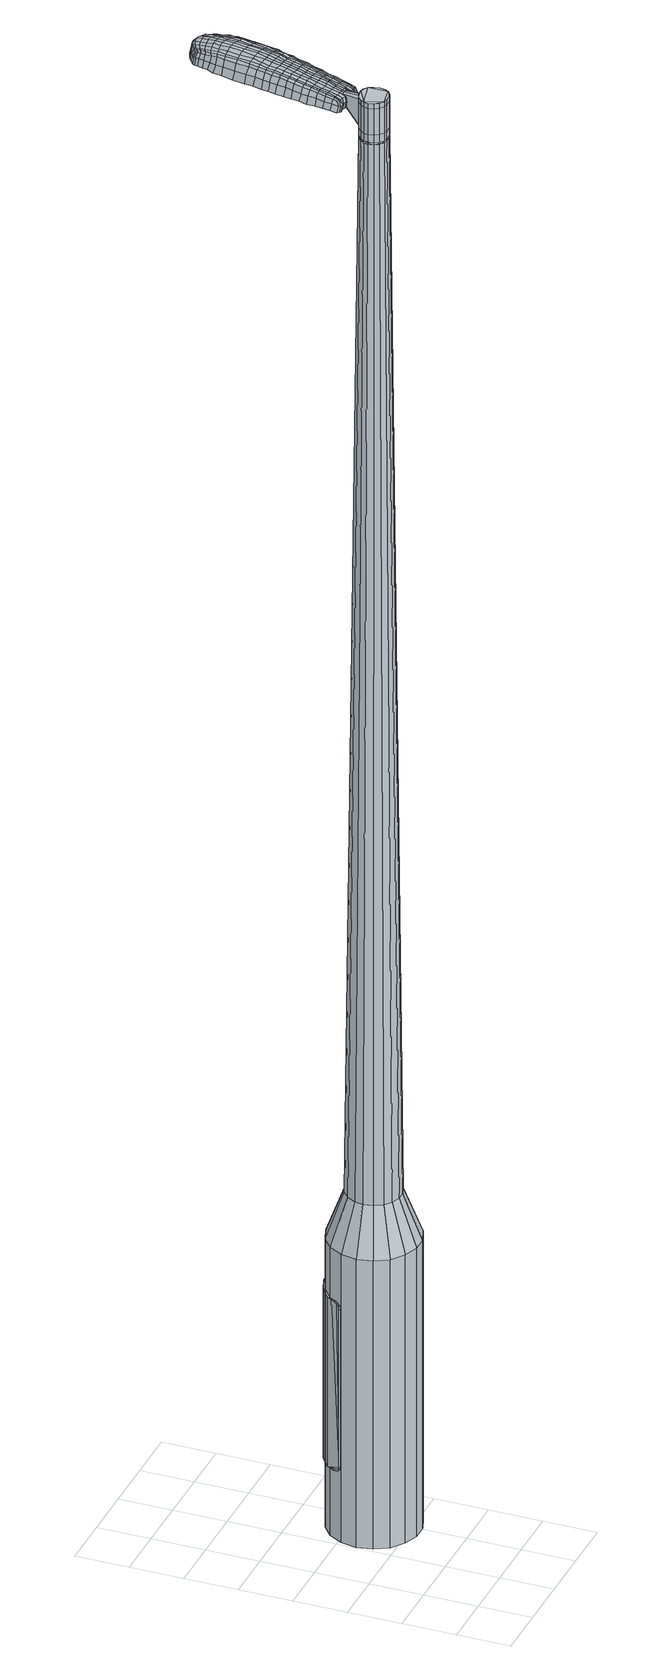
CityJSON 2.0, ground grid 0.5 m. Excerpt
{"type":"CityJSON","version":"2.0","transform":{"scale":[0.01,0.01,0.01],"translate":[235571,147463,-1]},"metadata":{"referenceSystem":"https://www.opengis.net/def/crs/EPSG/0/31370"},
"CityObjects":{
"object1":{"type":"GenericCityObject","attributes":{"cluster":392,"mean_distance_to_centroid":0.16,"new_centroid_x":235571.96,"new_centroid_y":147464.31,"mean_distance_to_camera":12.58,"H1":9.59,"H2":9.28,"Z_final":112.51,"cluster2":-1,"proj_x":235577.73,"proj_y":147465.27,"id_line":65013,"bearing_l":350.56,"distance":5.85,"orientation":"left","G_obj":80.56},"geometry":[{"type":"MultiSurface","lod":"2","boundaries":[[[0,1,2,3]],[[1,4,5,2]],[[4,6,7,5]],[[6,8,9,7]],[[8,10,11,9]],[[10,12,13,11]],[[12,14,15,13]],[[14,16,17,15]],[[16,18,19,17]],[[18,20,21,19]],[[20,22,23,21]],[[22,24,25,23]],[[24,26,27,25]],[[26,28,29,27]],[[28,30,31,29]],[[30,32,33,31]],[[32,34,35,33]],[[34,0,3,35]],[[36,37,38,39]],[[38,40,41,42]],[[41,43,42]],[[42,44,45,46]],[[45,47,46]],[[46,48,49,50]],[[49,51,50]],[[42,46,50,38]],[[50,52,39,38]],[[53,36,39]],[[2,5,7,35]],[[7,9,11,15]],[[11,13,15]],[[15,17,19,23]],[[19,21,23]],[[23,25,27,31]],[[27,29,31]],[[15,23,31,7]],[[31,33,35,7]],[[3,2,35]],[[1,0,54,55]],[[0,34,56,54]],[[34,32,57,56]],[[32,30,58,57]],[[30,28,59,58]],[[28,26,60,59]],[[26,24,61,60]],[[24,22,62,61]],[[22,20,63,62]],[[20,18,64,63]],[[18,16,65,64]],[[16,14,66,65]],[[14,12,67,66]],[[12,10,68,67]],[[10,8,69,68]],[[8,6,70,69]],[[6,4,71,70]],[[4,1,55,71]],[[55,54,72,73]],[[54,56,74,72]],[[56,57,75,74]],[[57,58,76,75]],[[58,59,77,76]],[[59,60,78,77]],[[60,61,79,78]],[[61,62,80,79]],[[62,63,81,80]],[[63,64,82,81]],[[64,65,83,82]],[[65,66,84,83]],[[66,67,85,84]],[[67,68,86,85]],[[68,69,87,86]],[[69,70,88,87]],[[70,71,89,88]],[[71,55,73,89]],[[72,90,91,92]],[[74,93,90,72]],[[75,94,93,74]],[[95,96,94,75]],[[77,97,96,95]],[[98,99,97,77]],[[79,100,99,98]],[[101,102,100,79]],[[103,104,102,101]],[[82,105,104,103]],[[83,106,105,82]],[[107,108,106,83]],[[109,110,108,107]],[[111,112,110,109]],[[113,114,112,111]],[[115,116,114,113]],[[117,118,116,115]],[[92,91,118,117]],[[119,120,121,122]],[[123,119,122,124]],[[125,123,124,126]],[[127,125,126,128]],[[129,127,128,130]],[[131,129,130,132]],[[133,131,132,134]],[[135,133,134,136]],[[137,135,136,138]],[[139,137,138,140]],[[141,139,140,142]],[[143,141,142,144]],[[145,143,144,146]],[[147,145,146,148]],[[149,147,148,150]],[[151,149,150,152]],[[73,72,92]],[[76,95,75]],[[76,77,95]],[[78,98,77]],[[78,79,98]],[[80,101,79]],[[80,81,103,101]],[[81,82,103]],[[84,107,83]],[[84,85,109,107]],[[85,86,111,109]],[[86,87,113,111]],[[87,88,115,113]],[[88,89,117,115]],[[89,73,92,117]],[[153,91,90]],[[153,154,118,91]],[[154,155,116,118]],[[155,156,114,116]],[[156,157,112,114]],[[157,158,110,112]],[[158,159,108,110]],[[159,106,108]],[[160,104,105]],[[160,161,102,104]],[[161,100,102]],[[162,99,100]],[[162,97,99]],[[163,96,97]],[[163,94,96]],[[39,52,151,164]],[[153,90,165,152]],[[53,39,164,120]],[[90,93,121,165]],[[36,53,120,119]],[[93,94,122,121]],[[37,36,119,123]],[[94,163,124,122]],[[38,37,123,125]],[[163,97,126,124]],[[40,38,125,127]],[[97,162,128,126]],[[41,40,127,129]],[[162,100,130,128]],[[43,41,129,131]],[[100,161,132,130]],[[42,43,131,133]],[[161,160,134,132]],[[44,42,133,135]],[[160,105,136,134]],[[45,44,135,137]],[[105,106,138,136]],[[47,45,137,139]],[[106,159,140,138]],[[46,47,139,141]],[[159,158,142,140]],[[48,46,141,143]],[[158,157,144,142]],[[49,48,143,145]],[[157,156,146,144]],[[51,49,145,147]],[[156,155,148,146]],[[50,51,147,149]],[[155,154,150,148]],[[52,50,149,151]],[[154,153,152,150]],[[151,152,166,167]],[[152,165,168,166]],[[165,121,169,168]],[[121,120,170,169]],[[120,164,171,170]],[[164,151,167,171]],[[172,173,174,175]],[[176,172,175,177]],[[172,176,178,179]],[[173,172,179,180]],[[181,182,183,184]],[[185,181,184,186]],[[181,185,187,188]],[[182,181,188,189]],[[190,191,192,193]],[[194,190,193,195]],[[190,194,196,197]],[[191,190,197,198]],[[199,200,201,202]],[[203,199,202,204]],[[199,203,205,206]],[[200,199,206,207]],[[208,209,210,211]],[[212,208,211,213]],[[208,212,214,215]],[[209,208,215,216]],[[217,218,219,220]],[[221,217,220,222]],[[217,221,223,224]],[[218,217,224,225]],[[226,227,228,229]],[[218,226,229,219]],[[226,218,225,230]],[[227,226,230,231]],[[232,233,234,235]],[[227,232,235,228]],[[232,227,231,236]],[[233,232,236,237]],[[238,176,177,239]],[[233,238,239,234]],[[238,233,237,240]],[[176,238,240,178]],[[241,242,243,244]],[[245,241,244,246]],[[241,245,247,248]],[[242,241,248,249]],[[250,251,252,253]],[[242,250,253,243]],[[250,242,249,254]],[[251,250,254,255]],[[256,257,258,259]],[[251,256,259,252]],[[256,251,255,260]],[[257,256,260,261]],[[262,263,264,265]],[[257,262,265,258]],[[262,257,261,266]],[[263,262,266,267]],[[268,173,180,269]],[[263,268,269,264]],[[268,263,267,270]],[[173,268,270,174]],[[271,272,273,274]],[[275,271,274,276]],[[271,275,277,278]],[[272,271,278,279]],[[280,281,282,283]],[[272,280,283,273]],[[280,272,279,284]],[[281,280,284,285]],[[286,287,288,289]],[[281,286,289,282]],[[286,281,285,290]],[[287,286,290,291]],[[292,185,186,293]],[[287,292,293,288]],[[292,287,291,294]],[[185,292,294,187]],[[295,296,297,298]],[[299,295,298,300]],[[295,299,301,302]],[[296,295,302,303]],[[304,305,306,307]],[[296,304,307,297]],[[304,296,303,308]],[[305,304,308,309]],[[310,311,312,313]],[[305,310,313,306]],[[310,305,309,314]],[[311,310,314,315]],[[316,317,318,319]],[[311,316,319,312]],[[316,311,315,320]],[[317,316,320,321]],[[322,182,189,323]],[[317,322,323,318]],[[322,317,321,324]],[[182,322,324,183]],[[325,211,210,326]],[[327,325,326,328]],[[325,327,329,330]],[[211,325,330,213]],[[331,327,328,332]],[[333,331,332,334]],[[331,333,335,336]],[[327,331,336,329]],[[337,333,334,338]],[[339,337,338,340]],[[337,339,341,342]],[[333,337,342,335]],[[343,339,340,344]],[[345,343,344,346]],[[343,345,347,348]],[[339,343,348,341]],[[349,345,346,350]],[[200,349,350,201]],[[349,200,207,351]],[[345,349,351,347]],[[352,353,198,197]],[[354,352,197,196]],[[352,354,355,356]],[[353,352,356,357]],[[358,359,357,356]],[[360,358,356,355]],[[358,360,361,362]],[[359,358,362,363]],[[364,365,363,362]],[[366,364,362,361]],[[364,366,367,368]],[[365,364,368,369]],[[370,371,369,368]],[[372,370,368,367]],[[370,372,205,203]],[[371,370,203,204]],[[373,374,375,376]],[[275,373,376,277]],[[373,275,276,377]],[[374,373,377,378]],[[379,194,195,380]],[[374,379,380,375]],[[379,374,378,381]],[[194,379,381,196]],[[382,383,384,385]],[[221,382,385,223]],[[382,221,222,386]],[[383,382,386,387]],[[388,389,390,391]],[[383,388,391,384]],[[388,383,387,392]],[[389,388,392,393]],[[394,191,198,395]],[[389,394,395,390]],[[394,389,393,396]],[[191,394,396,192]],[[397,398,399,400]],[[179,397,400,180]],[[397,179,178,401]],[[398,397,401,402]],[[403,404,405,406]],[[398,403,406,399]],[[403,398,402,407]],[[404,403,407,408]],[[409,202,201,410]],[[404,409,410,405]],[[409,404,408,411]],[[202,409,411,204]],[[412,413,414,415]],[[184,412,415,186]],[[412,184,183,416]],[[413,412,416,417]],[[418,206,205,419]],[[413,418,419,414]],[[418,413,417,420]],[[206,418,420,207]],[[421,422,423,424]],[[299,421,424,301]],[[421,299,300,425]],[[422,421,425,426]],[[427,212,213,428]],[[422,427,428,423]],[[427,422,426,429]],[[212,427,429,214]],[[430,431,432,433]],[[245,430,433,247]],[[430,245,246,434]],[[431,430,434,435]],[[436,437,438,439]],[[431,436,439,432]],[[436,431,435,440]],[[437,436,440,441]],[[442,209,216,443]],[[437,442,443,438]],[[442,437,441,444]],[[209,442,444,210]],[[445,446,435,434]],[[244,445,434,246]],[[445,244,243,447]],[[446,445,447,448]],[[449,450,441,440]],[[446,449,440,435]],[[449,446,448,451]],[[450,449,451,452]],[[453,326,210,444]],[[450,453,444,441]],[[453,450,452,454]],[[326,453,454,328]],[[455,456,457,458]],[[302,455,458,303]],[[455,302,301,424]],[[456,455,424,423]],[[459,330,329,460]],[[456,459,460,457]],[[459,456,423,428]],[[330,459,428,213]],[[461,462,448,447]],[[253,461,447,243]],[[461,253,252,463]],[[462,461,463,464]],[[465,466,452,451]],[[462,465,451,448]],[[465,462,464,467]],[[466,465,467,468]],[[469,332,328,454]],[[466,469,454,452]],[[469,466,468,470]],[[332,469,470,334]],[[471,472,473,474]],[[308,471,474,309]],[[471,308,303,458]],[[472,471,458,457]],[[475,336,335,476]],[[472,475,476,473]],[[475,472,457,460]],[[336,475,460,329]],[[477,478,464,463]],[[259,477,463,252]],[[477,259,258,479]],[[478,477,479,480]],[[481,482,468,467]],[[478,481,467,464]],[[481,478,480,483]],[[482,481,483,484]],[[485,338,334,470]],[[482,485,470,468]],[[485,482,484,486]],[[338,485,486,340]],[[487,488,489,490]],[[314,487,490,315]],[[487,314,309,474]],[[488,487,474,473]],[[491,342,341,492]],[[488,491,492,489]],[[491,488,473,476]],[[342,491,476,335]],[[493,494,480,479]],[[265,493,479,258]],[[493,265,264,495]],[[494,493,495,496]],[[497,498,484,483]],[[494,497,483,480]],[[497,494,496,499]],[[498,497,499,500]],[[501,344,340,486]],[[498,501,486,484]],[[501,498,500,502]],[[344,501,502,346]],[[503,504,505,506]],[[320,503,506,321]],[[503,320,315,490]],[[504,503,490,489]],[[507,348,347,508]],[[504,507,508,505]],[[507,504,489,492]],[[348,507,492,341]],[[509,510,496,495]],[[269,509,495,264]],[[509,269,180,400]],[[510,509,400,399]],[[511,512,500,499]],[[510,511,499,496]],[[511,510,399,406]],[[512,511,406,405]],[[513,350,346,502]],[[512,513,502,500]],[[513,512,405,410]],[[350,513,410,201]],[[514,515,417,416]],[[324,514,416,183]],[[514,324,321,506]],[[515,514,506,505]],[[516,351,207,420]],[[515,516,420,417]],[[516,515,505,508]],[[351,516,508,347]],[[517,518,378,377]],[[274,517,377,276]],[[517,274,273,519]],[[518,517,519,520]],[[521,354,196,381]],[[518,521,381,378]],[[521,518,520,522]],[[354,521,522,355]],[[523,524,525,526]],[[224,523,526,225]],[[523,224,223,385]],[[524,523,385,384]],[[527,528,529,530]],[[524,527,530,525]],[[527,524,384,391]],[[528,527,391,390]],[[531,353,357,532]],[[528,531,532,529]],[[531,528,390,395]],[[353,531,395,198]],[[533,534,520,519]],[[283,533,519,273]],[[533,283,282,535]],[[534,533,535,536]],[[537,360,355,522]],[[534,537,522,520]],[[537,534,536,538]],[[360,537,538,361]],[[539,540,541,542]],[[230,539,542,231]],[[539,230,225,526]],[[540,539,526,525]],[[543,544,545,546]],[[540,543,546,541]],[[543,540,525,530]],[[544,543,530,529]],[[547,359,363,548]],[[544,547,548,545]],[[547,544,529,532]],[[359,547,532,357]],[[549,550,536,535]],[[289,549,535,282]],[[549,289,288,551]],[[550,549,551,552]],[[553,366,361,538]],[[550,553,538,536]],[[553,550,552,554]],[[366,553,554,367]],[[555,556,557,558]],[[236,555,558,237]],[[555,236,231,542]],[[556,555,542,541]],[[559,560,561,562]],[[556,559,562,557]],[[559,556,541,546]],[[560,559,546,545]],[[563,365,369,564]],[[560,563,564,561]],[[563,560,545,548]],[[365,563,548,363]],[[565,566,552,551]],[[293,565,551,288]],[[565,293,186,415]],[[566,565,415,414]],[[567,372,367,554]],[[566,567,554,552]],[[567,566,414,419]],[[372,567,419,205]],[[568,569,402,401]],[[240,568,401,178]],[[568,240,237,558]],[[569,568,558,557]],[[570,571,408,407]],[[569,570,407,402]],[[570,569,557,562]],[[571,570,562,561]],[[572,371,204,411]],[[571,572,411,408]],[[572,571,561,564]],[[371,572,564,369]],[[573,574,575,576]],[[576,575,577,578]],[[579,577,575,580]],[[580,575,574,581]],[[582,583,584,585]],[[585,584,586,587]],[[588,586,584,589]],[[589,584,583,590]],[[591,592,593,594]],[[594,593,595,596]],[[597,595,593,598]],[[598,593,592,599]],[[600,601,602,603]],[[603,602,604,605]],[[606,604,602,607]],[[607,602,601,608]],[[609,610,611,612]],[[612,611,613,614]],[[615,613,611,616]],[[616,611,610,617]],[[618,619,620,621]],[[621,620,622,623]],[[624,622,620,625]],[[625,620,619,626]],[[627,628,629,630]],[[630,629,619,618]],[[626,619,629,631]],[[631,629,628,632]],[[633,634,635,636]],[[636,635,628,627]],[[632,628,635,637]],[[637,635,634,638]],[[578,577,639,640]],[[640,639,634,633]],[[638,634,639,641]],[[641,639,577,579]],[[642,643,644,645]],[[645,644,646,647]],[[648,646,644,649]],[[649,644,643,650]],[[651,652,653,654]],[[654,653,643,642]],[[650,643,653,655]],[[655,653,652,656]],[[657,658,659,660]],[[660,659,652,651]],[[656,652,659,661]],[[661,659,658,662]],[[663,664,665,666]],[[666,665,658,657]],[[662,658,665,667]],[[667,665,664,668]],[[581,574,669,670]],[[670,669,664,663]],[[668,664,669,671]],[[671,669,574,573]],[[672,673,674,675]],[[675,674,676,677]],[[678,676,674,679]],[[679,674,673,680]],[[681,682,683,684]],[[684,683,673,672]],[[680,673,683,685]],[[685,683,682,686]],[[687,688,689,690]],[[690,689,682,681]],[[686,682,689,691]],[[691,689,688,692]],[[587,586,693,694]],[[694,693,688,687]],[[692,688,693,695]],[[695,693,586,588]],[[696,697,698,699]],[[699,698,700,701]],[[702,700,698,703]],[[703,698,697,704]],[[705,706,707,708]],[[708,707,697,696]],[[704,697,707,709]],[[709,707,706,710]],[[711,712,713,714]],[[714,713,706,705]],[[710,706,713,715]],[[715,713,712,716]],[[717,718,719,720]],[[720,719,712,711]],[[716,712,719,721]],[[721,719,718,722]],[[590,583,723,724]],[[724,723,718,717]],[[722,718,723,725]],[[725,723,583,582]],[[609,612,726,727]],[[727,726,728,729]],[[730,728,726,731]],[[731,726,612,614]],[[729,728,732,733]],[[733,732,734,735]],[[736,734,732,737]],[[737,732,728,730]],[[735,734,738,739]],[[739,738,740,741]],[[742,740,738,743]],[[743,738,734,736]],[[741,740,744,745]],[[745,744,746,747]],[[748,746,744,749]],[[749,744,740,742]],[[747,746,750,751]],[[751,750,601,600]],[[608,601,750,752]],[[752,750,746,748]],[[599,753,754,598]],[[598,754,755,597]],[[756,755,754,757]],[[757,754,753,758]],[[758,759,760,757]],[[757,760,761,756]],[[762,761,760,763]],[[763,760,759,764]],[[764,765,766,763]],[[763,766,767,762]],[[768,767,766,769]],[[769,766,765,770]],[[770,771,772,769]],[[769,772,773,768]],[[606,773,772,604]],[[604,772,771,605]],[[774,775,776,777]],[[777,776,676,678]],[[677,676,776,778]],[[778,776,775,779]],[[596,595,780,781]],[[781,780,775,774]],[[779,775,780,782]],[[782,780,595,597]],[[783,784,785,786]],[[786,785,622,624]],[[623,622,785,787]],[[787,785,784,788]],[[789,790,791,792]],[[792,791,784,783]],[[788,784,791,793]],[[793,791,790,794]],[[599,592,795,796]],[[796,795,790,789]],[[794,790,795,797]],[[797,795,592,591]],[[798,799,800,801]],[[801,800,580,581]],[[579,580,800,802]],[[802,800,799,803]],[[804,805,806,807]],[[807,806,799,798]],[[803,799,806,808]],[[808,806,805,809]],[[600,603,810,811]],[[811,810,805,804]],[[809,805,810,812]],[[812,810,603,605]],[[813,814,815,816]],[[816,815,585,587]],[[582,585,815,817]],[[817,815,814,818]],[[606,607,819,820]],[[820,819,814,813]],[[818,814,819,821]],[[821,819,607,608]],[[822,823,700,824]],[[824,700,702]],[[701,700,823,825]],[[614,613,826,827]],[[827,826,823,822]],[[825,823,826,828]],[[828,826,613,615]],[[829,830,831]],[[831,830,646,648]],[[647,646,830,832]],[[832,830,829,833]],[[834,835,836,837]],[[837,836,829,831]],[[833,829,836,838]],[[838,836,835,839]],[[617,610,840,841]],[[841,840,835,834]],[[839,835,840,842]],[[842,840,610,609]],[[833,843,844,832]],[[832,844,645,647]],[[642,645,844,845]],[[845,844,843,846]],[[839,847,848,838]],[[838,848,843,833]],[[846,843,848,849]],[[849,848,847,850]],[[609,727,851,842]],[[842,851,847,839]],[[850,847,851,852]],[[852,851,727,729]],[[853,854,855,856]],[[856,855,703,704]],[[702,703,855,824]],[[824,855,854,822]],[[730,731,857,858]],[[858,857,854,853]],[[822,854,857,827]],[[827,857,731,614]],[[846,859,860,845]],[[845,860,654,642]],[[651,654,860,861]],[[861,860,859,862]],[[850,863,864,849]],[[849,864,859,846]],[[862,859,864,865]],[[865,864,863,866]],[[729,733,867,852]],[[852,867,863,850]],[[866,863,867,868]],[[868,867,733,735]],[[869,870,871,872]],[[872,871,709,710]],[[704,709,871,856]],[[856,871,870,853]],[[736,737,873,874]],[[874,873,870,869]],[[853,870,873,858]],[[858,873,737,730]],[[862,875,876,861]],[[861,876,660,651]],[[657,660,876,877]],[[877,876,875,878]],[[866,879,880,865]],[[865,880,875,862]],[[878,875,880,881]],[[881,880,879,882]],[[735,739,883,868]],[[868,883,879,866]],[[882,879,883,884]],[[884,883,739,741]],[[885,886,887,888]],[[888,887,715,716]],[[710,715,887,872]],[[872,887,886,869]],[[742,743,889,890]],[[890,889,886,885]],[[869,886,889,874]],[[874,889,743,736]],[[878,891,892,877]],[[877,892,666,657]],[[663,666,892,893]],[[893,892,891,894]],[[882,895,896,881]],[[881,896,891,878]],[[894,891,896,897]],[[897,896,895,898]],[[741,745,899,884]],[[884,899,895,882]],[[898,895,899,900]],[[900,899,745,747]],[[901,902,903,904]],[[904,903,721,722]],[[716,721,903,888]],[[888,903,902,885]],[[748,749,905,906]],[[906,905,902,901]],[[885,902,905,890]],[[890,905,749,742]],[[894,907,908,893]],[[893,908,670,663]],[[581,670,908,801]],[[801,908,907,798]],[[898,909,910,897]],[[897,910,907,894]],[[798,907,910,807]],[[807,910,909,804]],[[747,751,911,900]],[[900,911,909,898]],[[804,909,911,811]],[[811,911,751,600]],[[818,912,913,817]],[[817,913,725,582]],[[722,725,913,904]],[[904,913,912,901]],[[608,752,914,821]],[[821,914,912,818]],[[901,912,914,906]],[[906,914,752,748]],[[779,915,916,778]],[[778,916,675,677]],[[672,675,916,917]],[[917,916,915,918]],[[597,755,919,782]],[[782,919,915,779]],[[918,915,919,920]],[[920,919,755,756]],[[921,922,923,924]],[[924,923,625,626]],[[624,625,923,786]],[[786,923,922,783]],[[925,926,927,928]],[[928,927,922,921]],[[783,922,927,792]],[[792,927,926,789]],[[758,753,929,930]],[[930,929,926,925]],[[789,926,929,796]],[[796,929,753,599]],[[918,931,932,917]],[[917,932,684,672]],[[681,684,932,933]],[[933,932,931,934]],[[756,761,935,920]],[[920,935,931,918]],[[934,931,935,936]],[[936,935,761,762]],[[937,938,939,940]],[[940,939,631,632]],[[626,631,939,924]],[[924,939,938,921]],[[941,942,943,944]],[[944,943,938,937]],[[921,938,943,928]],[[928,943,942,925]],[[764,759,945,946]],[[946,945,942,941]],[[925,942,945,930]],[[930,945,759,758]],[[934,947,948,933]],[[933,948,690,681]],[[687,690,948,949]],[[949,948,947,950]],[[762,767,951,936]],[[936,951,947,934]],[[950,947,951,952]],[[952,951,767,768]],[[953,954,955,956]],[[956,955,637,638]],[[632,637,955,940]],[[940,955,954,937]],[[957,958,959,960]],[[960,959,954,953]],[[937,954,959,944]],[[944,959,958,941]],[[770,765,961,962]],[[962,961,958,957]],[[941,958,961,946]],[[946,961,765,764]],[[950,963,964,949]],[[949,964,694,687]],[[587,694,964,816]],[[816,964,963,813]],[[768,773,965,952]],[[952,965,963,950]],[[813,963,965,820]],[[820,965,773,606]],[[803,966,967,802]],[[802,967,641,579]],[[638,641,967,956]],[[956,967,966,953]],[[809,968,969,808]],[[808,969,966,803]],[[953,966,969,960]],[[960,969,968,957]],[[605,771,970,812]],[[812,970,968,809]],[[957,968,970,962]],[[962,970,771,770]],[[573,576,175,174]],[[576,578,177,175]],[[588,589,188,187]],[[589,590,189,188]],[[591,594,193,192]],[[594,596,195,193]],[[615,616,215,214]],[[616,617,216,215]],[[618,621,220,219]],[[621,623,222,220]],[[627,630,229,228]],[[630,618,219,229]],[[633,636,235,234]],[[636,627,228,235]],[[578,640,239,177]],[[640,633,234,239]],[[648,649,248,247]],[[649,650,249,248]],[[650,655,254,249]],[[655,656,255,254]],[[656,661,260,255]],[[661,662,261,260]],[[662,667,266,261]],[[667,668,267,266]],[[668,671,270,267]],[[671,573,174,270]],[[678,679,278,277]],[[679,680,279,278]],[[680,685,284,279]],[[685,686,285,284]],[[686,691,290,285]],[[691,692,291,290]],[[692,695,294,291]],[[695,588,187,294]],[[696,699,298,297]],[[699,701,300,298]],[[705,708,307,306]],[[708,696,297,307]],[[711,714,313,312]],[[714,705,306,313]],[[717,720,319,318]],[[720,711,312,319]],[[590,724,323,189]],[[724,717,318,323]],[[774,777,376,375]],[[777,678,277,376]],[[596,781,380,195]],[[781,774,375,380]],[[623,787,386,222]],[[787,788,387,386]],[[788,793,392,387]],[[793,794,393,392]],[[794,797,396,393]],[[797,591,192,396]],[[701,425,300]],[[701,825,426,425]],[[825,828,429,426]],[[828,615,214,429]],[[831,433,432]],[[831,648,247,433]],[[834,837,439,438]],[[837,831,432,439]],[[617,841,443,216]],[[841,834,438,443]],[[971,972,973,974]],[[975,976,974,973]],[[977,978,979,980]],[[981,982,983,984]],[[972,985,986,973]],[[987,975,973,986]],[[988,977,980,989]],[[990,991,982,981]],[[985,992,993,986]],[[993,994,987,986]],[[995,988,989,996]],[[997,991,990,998]],[[992,999,1000,993]],[[1000,1001,994,993]],[[1002,995,996,1003]],[[1004,997,998,1005]],[[1006,1007,1008,1009]],[[1010,1011,1007,1006]],[[1010,1012,1013,1011]],[[1012,1014,1015,1013]],[[1016,1017,1018,1019]],[[1020,1021,1017,1016]],[[1022,1023,1021,1020]],[[1024,1025,1023,1022]],[[1019,1008,1007,1016]],[[1016,1007,1011,1020]],[[1011,1013,1022,1020]],[[1013,1015,1024,1022]],[[980,979,976,975]],[[989,980,975,987]],[[994,996,989,987]],[[1001,1003,996,994]],[[981,984,978,977]],[[990,981,977,988]],[[998,990,988,995]],[[1005,998,995,1002]],[[982,1006,1009,983]],[[991,1010,1006,982]],[[1012,1010,991,997]],[[1014,1012,997,1004]],[[1026,1027,1028,1029]],[[1028,1030,1031,1032]],[[1028,1032,1033,1034]],[[1028,1034,1029]],[[1035,1026,1029,1036]],[[1037,1036,1029,1038]],[[1039,1038,1029]],[[1040,1028,1027,1041]],[[1042,1040,1041,1043]],[[1044,1042,1043,1045]],[[1046,1044,1045,1047]],[[1048,1046,1047,1049]],[[1049,1050,1051,1052]],[[1049,1052,1053,1054]],[[1049,1054,1055,1056]],[[1055,1057,1058,1059]],[[1055,1059,1060,1061]],[[1055,1061,1056]],[[1049,1056,1048]],[[1062,1063,1027,1026]],[[1064,1065,1030,1028]],[[1066,1067,1039,1029]],[[1063,1068,1041,1027]],[[1069,1064,1028,1040]],[[1068,1070,1043,1041]],[[1071,1069,1040,1042]],[[1070,1072,1045,1043]],[[1073,1071,1042,1044]],[[1072,1074,1047,1045]],[[1075,1073,1044,1046]],[[1074,1076,1049,1047]],[[1077,1075,1046,1048]],[[1076,1078,1050,1049]],[[1079,1080,1057,1055]],[[1081,1077,1048,1056]],[[1051,1050,1078,1082]],[[1052,1051,1082,1083]],[[1053,1052,1083,1084]],[[1054,1053,1084,1085]],[[1055,1054,1085,1079]],[[1086,1062,1026,1035]],[[1087,1086,1035,1036]],[[1088,1087,1036,1037]],[[1089,1088,1037,1038]],[[1067,1089,1038,1039]],[[1031,1030,1065,1090]],[[1058,1057,1080,1091]],[[1032,1031,1090,1092]],[[1033,1032,1092,1093]],[[1034,1033,1093,1094]],[[1029,1034,1094,1066]],[[1059,1058,1091,1095]],[[1060,1059,1095,1096]],[[1061,1060,1096,1097]],[[1056,1061,1097,1081]]]}]}
},
"vertices":[
[101,175,384],[115,170,384],[115,170,96],[101,175,96],[127,160,384],[127,160,96],[134,148,384],[134,148,96],[137,133,384],[137,133,96],[134,119,384],[134,119,96],[127,106,384],[127,106,96],[116,96,384],[116,96,96],[102,91,384],[102,91,96],[88,91,384],[88,91,96],[74,96,384],[74,96,96],[62,105,384],[62,105,96],[55,118,384],[55,118,96],[52,132,384],[52,132,96],[55,147,384],[55,147,96],[62,160,384],[62,160,96],[73,169,384],[73,169,96],[87,174,384],[87,174,96],[88,144,1524],[84,141,1524],[82,137,1524],[97,146,1524],[81,133,1524],[82,128,1524],[88,121,1524],[84,124,1524],[92,120,1524],[97,120,1524],[105,124,1524],[101,121,1524],[107,128,1524],[108,133,1524],[105,142,1524],[107,138,1524],[101,145,1524],[92,146,1524],[99,158,429],[107,155,429],[90,158,429],[82,155,429],[75,149,429],[71,141,429],[69,133,429],[71,124,429],[75,116,429],[82,111,429],[90,108,429],[99,108,429],[107,111,429],[114,117,429],[118,124,429],[120,133,429],[118,142,429],[114,149,429],[97,146,1483],[101,145,1483],[92,146,1483],[88,144,1483],[84,141,1483],[82,137,1483],[81,133,1483],[82,128,1483],[84,124,1483],[88,121,1483],[92,120,1483],[97,120,1483],[101,121,1483],[105,124,1483],[107,128,1483],[108,133,1483],[107,138,1483],[105,142,1483],[97,146,1485],[101,144,1485],[101,144,1483],[92,146,1485],[88,144,1485],[85,141,1483],[85,141,1485],[82,137,1485],[82,133,1483],[82,133,1485],[82,128,1485],[85,125,1483],[85,125,1485],[88,122,1483],[88,122,1485],[92,120,1485],[97,120,1485],[101,122,1483],[101,122,1485],[104,125,1483],[104,125,1485],[107,129,1483],[107,129,1485],[107,133,1483],[107,133,1485],[106,137,1483],[106,137,1485],[104,141,1483],[104,141,1485],[88,144,1519],[92,146,1519],[92,146,1493],[88,144,1493],[84,141,1519],[84,141,1493],[82,137,1519],[82,137,1493],[81,133,1519],[81,133,1493],[82,128,1519],[82,128,1493],[84,124,1519],[84,124,1493],[88,121,1519],[88,121,1493],[92,120,1519],[92,120,1493],[97,120,1519],[97,120,1493],[101,121,1519],[101,121,1493],[105,124,1519],[105,124,1493],[107,128,1519],[107,128,1493],[108,133,1519],[108,133,1493],[107,138,1519],[107,138,1493],[105,142,1519],[105,142,1493],[101,145,1519],[101,145,1493],[101,145,1485],[105,142,1485],[107,138,1485],[108,133,1485],[107,128,1485],[105,124,1485],[101,121,1485],[88,121,1485],[84,124,1485],[81,133,1485],[84,141,1485],[97,146,1519],[97,146,1493],[103,164,1513],[103,164,1518],[100,165,1513],[97,165,1513],[97,165,1518],[100,165,1518],[131,234,1519],[130,227,1518],[131,229,1509],[133,235,1510],[133,243,1519],[135,244,1510],[131,242,1526],[129,234,1525],[128,227,1525],[93,241,1519],[92,234,1518],[94,233,1525],[95,240,1525],[94,250,1519],[96,248,1526],[93,251,1510],[92,243,1510],[91,235,1509],[123,310,1519],[126,310,1519],[126,311,1513],[123,311,1513],[118,310,1519],[118,311,1513],[118,309,1524],[122,309,1524],[126,308,1524],[110,237,1530],[109,230,1529],[112,230,1529],[114,237,1530],[112,246,1531],[115,246,1531],[108,247,1530],[107,238,1530],[106,231,1529],[97,158,1512],[100,157,1512],[100,158,1517],[98,159,1517],[94,158,1512],[95,159,1517],[94,159,1506],[97,159,1506],[100,158,1506],[140,293,1519],[139,290,1519],[141,290,1512],[141,294,1512],[139,295,1518],[141,296,1512],[138,295,1522],[138,293,1523],[138,290,1524],[139,285,1519],[139,279,1519],[140,280,1512],[141,286,1512],[138,285,1524],[137,279,1525],[138,273,1519],[137,266,1519],[139,267,1511],[140,274,1511],[136,273,1526],[135,265,1526],[135,254,1519],[137,255,1510],[133,254,1526],[115,162,1513],[117,170,1513],[115,169,1518],[114,162,1517],[113,157,1512],[113,158,1516],[114,158,1506],[116,163,1507],[118,171,1507],[118,177,1514],[120,184,1515],[119,184,1520],[117,177,1519],[120,178,1507],[121,185,1507],[122,192,1515],[123,199,1516],[122,198,1522],[120,191,1521],[123,193,1508],[125,200,1508],[125,206,1517],[127,213,1517],[125,213,1524],[123,206,1523],[127,207,1508],[128,214,1509],[128,220,1518],[126,220,1524],[130,221,1509],[104,300,1519],[103,297,1519],[105,296,1524],[106,299,1523],[105,302,1518],[106,301,1522],[104,303,1512],[103,301,1512],[102,298,1512],[102,292,1519],[101,286,1519],[102,285,1525],[103,291,1524],[101,293,1512],[100,288,1512],[99,280,1519],[98,273,1519],[99,272,1526],[101,279,1526],[98,282,1511],[97,274,1511],[96,261,1519],[97,260,1526],[95,263,1510],[85,168,1513],[86,175,1513],[85,176,1507],[84,169,1507],[85,162,1512],[84,163,1506],[86,163,1516],[86,167,1517],[87,174,1518],[87,183,1514],[87,190,1515],[86,191,1507],[86,184,1507],[88,182,1519],[89,189,1520],[88,197,1515],[89,205,1516],[88,206,1508],[87,199,1508],[89,196,1521],[90,204,1522],[90,212,1517],[91,220,1517],[89,221,1509],[89,214,1508],[91,211,1523],[92,218,1524],[91,227,1518],[90,228,1509],[93,226,1524],[99,164,1519],[101,164,1519],[100,172,1520],[102,171,1520],[97,172,1520],[96,165,1519],[101,179,1522],[104,178,1522],[102,186,1523],[105,186,1523],[99,187,1523],[98,179,1521],[103,194,1524],[106,193,1524],[105,201,1525],[107,200,1525],[101,202,1525],[100,194,1524],[106,208,1526],[109,208,1526],[107,216,1527],[110,215,1527],[104,216,1527],[102,209,1526],[108,223,1528],[111,222,1528],[105,223,1528],[122,306,1527],[125,305,1527],[118,306,1526],[117,301,1527],[121,301,1528],[125,301,1528],[120,295,1529],[124,295,1529],[116,295,1528],[115,288,1530],[119,288,1530],[122,287,1530],[117,281,1531],[121,280,1531],[113,281,1530],[112,272,1531],[116,272,1531],[120,271,1531],[114,259,1531],[117,258,1531],[110,260,1531],[107,304,1518],[109,306,1519],[109,307,1513],[106,305,1513],[107,302,1523],[110,304,1523],[114,308,1519],[113,309,1513],[114,307,1524],[139,298,1518],[137,300,1518],[137,299,1523],[138,297,1523],[140,298,1513],[138,301,1513],[135,303,1519],[133,306,1519],[132,305,1524],[135,302,1523],[136,304,1513],[133,307,1513],[130,308,1519],[129,307,1524],[130,309,1513],[128,234,1528],[126,234,1528],[125,227,1528],[126,227,1527],[130,242,1528],[128,243,1529],[123,235,1529],[120,236,1530],[119,228,1529],[122,228,1528],[125,244,1529],[122,244,1530],[117,236,1530],[116,229,1529],[119,245,1531],[96,239,1528],[98,239,1529],[100,248,1529],[97,248,1528],[95,232,1527],[97,232,1528],[102,239,1529],[104,247,1530],[101,231,1528],[86,160,1512],[88,159,1512],[88,161,1517],[86,161,1517],[85,161,1506],[87,160,1506],[91,159,1512],[91,160,1517],[90,160,1506],[112,155,1512],[110,156,1512],[111,156,1506],[113,156,1506],[112,157,1517],[110,157,1517],[108,156,1512],[105,156,1512],[106,157,1506],[109,157,1506],[108,157,1517],[105,158,1517],[103,157,1512],[103,158,1506],[103,158,1517],[112,162,1519],[111,162,1519],[114,169,1520],[112,169,1520],[109,163,1519],[106,163,1519],[110,170,1520],[108,170,1520],[104,163,1519],[105,171,1520],[87,166,1519],[89,166,1519],[90,173,1520],[88,174,1520],[92,165,1519],[93,173,1520],[116,177,1521],[114,177,1521],[117,184,1522],[115,184,1522],[112,177,1521],[109,178,1521],[113,184,1522],[110,185,1523],[106,178,1522],[108,185,1523],[89,181,1521],[91,181,1521],[92,188,1522],[90,188,1522],[94,180,1521],[95,187,1522],[119,191,1523],[117,191,1523],[120,198,1524],[119,199,1524],[115,192,1523],[112,192,1524],[116,199,1525],[113,199,1525],[109,193,1524],[110,200,1525],[91,196,1523],[93,195,1523],[94,203,1524],[92,203,1524],[96,195,1524],[97,202,1525],[122,205,1525],[120,206,1525],[123,213,1526],[122,213,1526],[117,206,1526],[115,207,1526],[119,213,1527],[116,214,1527],[112,207,1526],[113,215,1527],[93,211,1525],[95,210,1525],[96,217,1526],[93,218,1526],[98,210,1526],[99,217,1527],[125,220,1527],[123,220,1527],[120,221,1527],[117,221,1528],[114,222,1528],[94,225,1527],[97,225,1527],[100,224,1528],[107,300,1525],[109,302,1525],[106,297,1526],[108,298,1526],[113,304,1526],[112,300,1527],[137,294,1525],[136,297,1525],[136,293,1526],[137,291,1525],[134,299,1525],[132,302,1526],[131,298,1527],[134,295,1526],[129,304,1526],[128,300,1527],[105,292,1526],[107,293,1527],[103,286,1527],[106,287,1528],[111,294,1528],[110,288,1529],[137,286,1526],[135,287,1527],[135,281,1528],[136,280,1527],[133,290,1527],[130,292,1528],[129,285,1529],[132,283,1528],[127,293,1528],[126,286,1530],[102,280,1528],[105,280,1529],[101,272,1528],[103,272,1529],[109,281,1529],[107,272,1530],[135,274,1528],[134,275,1528],[132,267,1529],[134,266,1528],[131,276,1529],[128,278,1530],[127,269,1530],[130,268,1530],[125,279,1530],[123,270,1531],[99,260,1529],[101,260,1529],[105,260,1530],[132,254,1528],[130,255,1529],[127,256,1530],[124,257,1530],[121,258,1531],[130,229,1509],[128,228,1518],[129,235,1518],[131,236,1509],[131,243,1519],[133,244,1510],[129,243,1525],[128,234,1525],[126,227,1525],[96,233,1525],[94,234,1518],[95,241,1518],[96,240,1525],[96,249,1519],[98,248,1525],[95,251,1510],[94,242,1509],[93,235,1509],[126,309,1513],[126,308,1519],[122,308,1519],[122,309,1513],[119,308,1519],[119,309,1513],[119,306,1524],[122,307,1524],[125,306,1524],[112,230,1528],[109,231,1528],[111,238,1529],[114,237,1529],[112,247,1529],[115,246,1529],[108,247,1529],[107,238,1529],[106,231,1528],[101,160,1516],[100,160,1512],[98,160,1512],[98,161,1516],[95,160,1512],[95,161,1516],[95,161,1506],[98,161,1506],[101,160,1506],[139,291,1512],[137,290,1519],[138,293,1518],[139,294,1512],[137,295,1518],[139,296,1512],[136,295,1522],[136,293,1523],[136,290,1523],[138,280,1512],[137,279,1519],[137,285,1519],[139,286,1512],[136,285,1524],[135,279,1525],[137,267,1511],[135,266,1519],[136,274,1519],[138,275,1511],[135,273,1525],[133,265,1526],[133,255,1519],[135,256,1510],[131,254,1526],[114,170,1518],[115,170,1513],[113,163,1513],[112,163,1517],[112,158,1512],[111,159,1515],[113,159,1506],[114,164,1506],[116,171,1507],[117,184,1520],[118,185,1514],[116,178,1514],[115,177,1519],[118,178,1507],[120,186,1507],[120,199,1522],[121,199,1516],[120,192,1515],[118,192,1521],[121,193,1508],[123,200,1508],[123,213,1523],[125,214,1517],[123,207,1516],[122,206,1522],[125,208,1508],[126,215,1508],[126,221,1517],[125,220,1524],[128,222,1509],[106,295,1523],[105,296,1519],[106,299,1518],[107,298,1523],[107,301,1518],[108,300,1522],[106,302,1512],[105,300,1512],[104,297,1512],[104,285,1525],[103,286,1519],[104,291,1519],[105,291,1524],[103,293,1512],[102,287,1512],[101,271,1526],[100,272,1519],[101,280,1519],[103,279,1525],[100,281,1511],[99,274,1511],[98,261,1519],[99,260,1526],[97,262,1510],[87,176,1507],[88,175,1513],[87,167,1513],[86,169,1506],[87,162,1512],[86,163,1506],[88,163,1515],[88,167,1517],[89,174,1518],[88,191,1507],[89,190,1514],[89,182,1514],[88,184,1507],[90,182,1519],[91,189,1520],[90,206,1508],[91,205,1516],[90,197,1515],[89,199,1508],[91,196,1521],[92,204,1522],[91,221,1508],[93,219,1517],[92,212,1516],[91,213,1508],[93,211,1522],[94,218,1523],[93,227,1517],[92,228,1509],[95,225,1524],[99,165,1518],[101,165,1518],[100,172,1519],[102,172,1519],[97,173,1519],[96,166,1518],[101,180,1520],[104,179,1520],[102,187,1521],[105,186,1521],[99,187,1521],[98,180,1520],[104,194,1523],[106,194,1523],[105,202,1524],[107,201,1524],[102,202,1524],[100,195,1523],[106,209,1525],[109,208,1525],[107,216,1526],[110,216,1526],[104,217,1526],[103,209,1525],[108,223,1527],[111,223,1527],[105,224,1527],[125,304,1526],[122,305,1526],[118,304,1525],[117,300,1526],[121,301,1526],[124,300,1526],[123,294,1528],[120,295,1528],[116,294,1527],[115,288,1528],[119,287,1529],[122,287,1529],[121,280,1530],[118,280,1530],[114,281,1529],[112,272,1530],[116,272,1530],[120,271,1530],[117,259,1530],[114,259,1530],[110,260,1530],[109,305,1513],[110,304,1518],[108,302,1518],[107,303,1512],[109,301,1523],[111,303,1523],[114,306,1519],[114,307,1513],[114,305,1523],[135,298,1523],[136,299,1518],[137,297,1518],[136,296,1523],[138,297,1512],[137,300,1512],[131,303,1523],[131,304,1519],[134,302,1519],[133,301,1523],[135,302,1513],[132,305,1513],[129,306,1519],[128,305,1524],[129,307,1513],[124,228,1527],[125,235,1527],[127,234,1527],[125,227,1526],[128,243,1527],[127,243,1528],[119,229,1528],[120,236,1528],[123,235,1528],[121,228,1527],[125,244,1528],[122,245,1529],[117,237,1529],[115,229,1528],[118,245,1529],[100,248,1528],[99,239,1527],[97,239,1527],[99,248,1527],[97,232,1526],[98,232,1527],[103,239,1528],[104,248,1528],[102,232,1527],[89,162,1516],[88,162,1512],[88,162,1516],[87,163,1506],[91,161,1512],[92,162,1516],[91,162,1506],[111,158,1512],[111,157,1512],[112,158,1506],[111,158,1516],[110,159,1516],[106,159,1506],[106,159,1512],[108,158,1512],[109,159,1506],[108,159,1516],[106,160,1516],[103,159,1512],[103,160,1506],[103,160,1516],[111,163,1518],[112,163,1518],[113,170,1519],[112,170,1519],[106,164,1518],[109,163,1518],[110,170,1519],[108,171,1519],[104,164,1518],[105,171,1519],[90,174,1519],[89,167,1518],[88,167,1518],[89,174,1519],[93,166,1518],[94,173,1519],[114,177,1520],[115,177,1520],[116,184,1521],[115,185,1521],[109,178,1520],[112,178,1520],[113,185,1521],[110,186,1521],[106,179,1520],[108,186,1521],[92,189,1521],[91,181,1520],[90,181,1520],[91,189,1521],[95,181,1520],[96,188,1521],[117,192,1522],[118,192,1522],[119,199,1523],[118,199,1523],[112,193,1522],[114,192,1522],[116,200,1523],[113,200,1524],[109,193,1523],[110,201,1524],[94,203,1523],[93,196,1522],[92,196,1522],[93,203,1523],[97,195,1522],[98,203,1523],[120,206,1524],[121,206,1524],[122,213,1525],[121,214,1525],[114,207,1525],[117,207,1524],[119,214,1525],[116,215,1526],[112,208,1525],[113,215,1526],[96,218,1525],[95,211,1524],[94,211,1524],[95,218,1525],[99,210,1524],[100,217,1525],[123,221,1526],[124,220,1526],[117,222,1527],[120,221,1526],[114,222,1527],[97,225,1526],[96,225,1526],[101,225,1526],[110,301,1524],[108,299,1524],[107,296,1525],[109,297,1525],[114,303,1525],[113,299,1525],[135,292,1525],[135,296,1524],[136,294,1524],[136,290,1525],[130,297,1526],[131,301,1525],[133,298,1524],[133,295,1525],[128,303,1525],[128,299,1526],[108,292,1526],[106,291,1526],[105,285,1526],[106,286,1527],[112,293,1526],[110,287,1527],[134,281,1527],[134,287,1526],[135,285,1526],[134,280,1526],[129,284,1528],[130,291,1527],[132,289,1526],[131,283,1527],[127,293,1527],[125,286,1528],[105,280,1527],[104,279,1527],[102,271,1527],[104,272,1528],[109,280,1528],[108,272,1529],[131,267,1528],[133,275,1527],[134,274,1527],[132,266,1527],[126,269,1529],[127,278,1529],[130,276,1528],[129,268,1528],[124,279,1529],[123,270,1530],[102,260,1528],[100,260,1528],[106,260,1529],[129,255,1528],[130,254,1528],[124,257,1529],[127,256,1529],[121,258,1530],[113,158,1508],[106,159,1508],[113,191,1509],[120,190,1509],[117,212,1510],[125,211,1510],[124,251,1512],[133,250,1512],[130,232,1511],[121,234,1511],[127,269,1513],[129,283,1514],[137,281,1514],[136,268,1513],[99,161,1508],[105,193,1509],[108,214,1510],[115,253,1512],[112,235,1511],[118,271,1513],[120,284,1514],[93,162,1508],[97,194,1509],[100,215,1510],[106,254,1512],[103,237,1511],[111,285,1514],[109,272,1513],[86,163,1508],[89,195,1509],[91,217,1510],[96,256,1512],[93,238,1511],[102,287,1514],[99,274,1513],[130,296,1514],[130,301,1514],[137,300,1514],[139,294,1514],[122,297,1514],[123,302,1514],[114,299,1514],[116,303,1514],[106,300,1514],[109,304,1514],[128,306,1515],[125,309,1515],[126,309,1515],[132,305,1515],[124,307,1515],[124,310,1515],[119,307,1515],[123,310,1515],[115,308,1515],[122,310,1515],[59,158,334],[61,162,334],[61,162,165],[54,149,171],[59,158,165],[57,155,165],[56,152,166],[55,150,167],[54,149,169],[57,155,334],[56,152,333],[55,150,332],[54,149,331],[54,149,328],[73,171,165],[73,171,334],[87,176,165],[87,176,334],[102,176,165],[102,176,334],[116,171,165],[116,171,334],[128,162,165],[128,162,334],[130,158,334],[132,155,334],[133,152,333],[134,151,332],[135,150,331],[135,149,328],[130,158,165],[135,149,171],[135,150,169],[134,151,167],[133,152,166],[132,155,165],[62,156,334],[64,160,334],[64,160,165],[62,156,165],[57,148,171],[57,148,328],[74,168,334],[74,168,165],[87,173,334],[87,173,165],[101,173,334],[101,173,165],[115,169,334],[115,169,165],[125,160,334],[125,160,165],[127,157,334],[133,148,328],[133,148,171],[127,157,165],[129,153,334],[131,151,333],[132,149,332],[133,148,331],[60,153,334],[59,151,333],[57,149,332],[57,148,331],[60,153,165],[133,148,169],[59,151,166],[57,149,167],[57,148,169],[132,149,167],[131,151,166],[129,153,165]
]}
